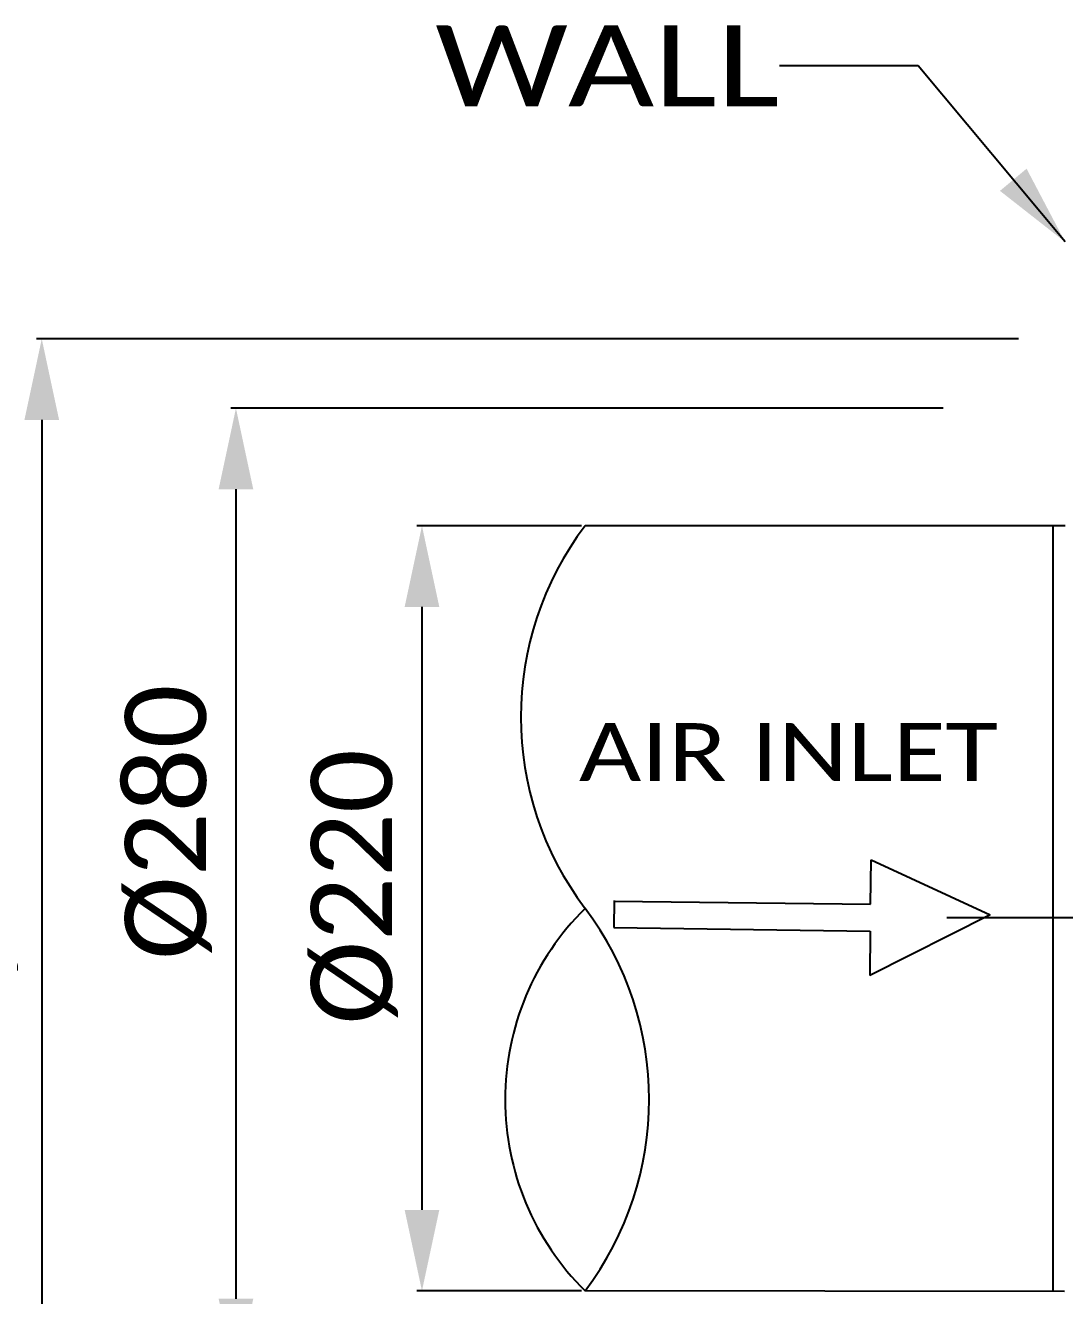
# Model space of a CAD drawing. Header units: millimetres. Extents: x 374 to 5899, y -2909 to 2000.
# Drawn here: x 4010.2 to 4309.7, y -558 to -191.8 of the extents above; entities that cross this region are included whole.
import ezdxf
from ezdxf.enums import TextEntityAlignment as Align

# ---------------------------------------------------------------- set-up
doc = ezdxf.new("R2010")
doc.units = ezdxf.units.MM
doc.header["$LTSCALE"] = 154
doc.header["$PDMODE"] = 3
doc.header["$PDSIZE"] = 8
doc.linetypes.add('PHANTOM', pattern=[0.8, 0.45, -0.05, 0.1, -0.05, 0.1, -0.05])
doc.layers.get('0').update_dxf_attribs({"linetype": 'CONTINUOUS'})
doc.layers.get('Defpoints').update_dxf_attribs({"linetype": 'CONTINUOUS'})
doc.layers.add('DEFAULT_3', color=7, linetype='PHANTOM')
doc.styles.get("Standard").update_dxf_attribs({"font": 'calibri.ttf'})
doc.dimstyles.new('DIMSTYLE_1', dxfattribs={"dimtxt": 23.333333, "dimasz": 23.333333, "dimexe": 1.5, "dimexo": 1, "dimgap": 0.875, "dimtad": 1, "dimdsep": 46, "dimtxsty": 'Standard', "dimblk": '_FILLED', "dimblk1": '_FILLED', "dimblk2": '_FILLED', "dimcen": 0.09, "dimazin": 2, "dimtp": 0.01, "dimtm": 0.01, "dimtfac": 1, "dimtofl": 0, "dimtmove": 0, "dimatfit": 3, "dimldrblk": '_FILLED', "dimfxl": 1, "dimtolj": 1, "dimarcsym": 0})
doc.dimstyles.get("Standard").update_dxf_attribs({"dimtxt": 23.333333, "dimasz": 23.333333, "dimexe": 1.5, "dimexo": 1, "dimtad": 1, "dimdsep": 46, "dimtxsty": 'Standard', "dimblk": '_FILLED', "dimblk1": '_FILLED', "dimblk2": '_FILLED', "dimcen": 0.09, "dimazin": 2, "dimtol": 1, "dimtp": 0.01, "dimtm": 0.01, "dimtfac": 1, "dimtofl": 0, "dimtmove": 0, "dimatfit": 3, "dimldrblk": '_FILLED', "dimfxl": 1, "dimtolj": 1, "dimarcsym": 0})

# ---------------------------------------------------------------- blocks, each defined once
blk = doc.blocks.new('_FILLED')
at = {"color": 0, "linetype": 'ByBlock'}
blk.add_solid([(0, 0), (-1, 0.214), (-1, -0.214)], dxfattribs=at)
blk = doc.blocks.new('*D416')
at = {"color": 0, "linetype": 'Continuous', "lineweight": -2}
for p, q in [((4296.4, -282.2), (4013.38, -282.2)), ((4014.88, -305.53), (4014.88, -578.87)), ((4296.73, -602.2), (4013.38, -602.2))]:
    blk.add_line(p, q, dxfattribs=at)
at = {"layer": 'Defpoints', "color": 0}
for p in [(4297.4, -282.2), (4014.88, -602.2), (4297.73, -602.2)]:
    blk.add_point(p, dxfattribs=at)
at = {"color": 0, "linetype": 'ByBlock', "lineweight": -2, "xscale": 23.3333333333, "yscale": 23.3333333333, "zscale": 23.3333333333}
for p, rotation in [((4014.88, -282.2), 90), ((4014.88, -602.2), 270)]:
    blk.add_blockref('_FILLED', p, dxfattribs=dict(at, rotation=rotation))
at = {"color": 0, "insert": (3982.9, -426.64), "char_height": 23.333, "attachment_point": 2, "rotation": 90, "line_spacing_factor": 0.9}
blk.add_mtext('\\A1;%%c320', dxfattribs=at)
blk = doc.blocks.new('*D448')
at = {"color": 0, "linetype": 'Continuous', "lineweight": -2}
for p, q in [((4170.48, -336.1), (4122.97, -336.1)), ((4124.47, -359.43), (4124.47, -533.26)), ((4170.48, -556.6), (4122.97, -556.6))]:
    blk.add_line(p, q, dxfattribs=at)
at = {"layer": 'Defpoints', "color": 0}
for p in [(4171.48, -336.1), (4124.47, -556.6), (4171.48, -556.6)]:
    blk.add_point(p, dxfattribs=at)
at = {"color": 0, "linetype": 'ByBlock', "lineweight": -2, "xscale": 23.3333333333, "yscale": 23.3333333333, "zscale": 23.3333333333}
for p, rotation in [((4124.47, -336.1), 90), ((4124.47, -556.6), 270)]:
    blk.add_blockref('_FILLED', p, dxfattribs=dict(at, rotation=rotation))
at = {"color": 0, "insert": (4092.48, -440.17), "char_height": 23.333, "attachment_point": 2, "rotation": 90, "line_spacing_factor": 0.9}
blk.add_mtext('\\A1;%%c220', dxfattribs=at)
blk = doc.blocks.new('*D449')
at = {"color": 0, "linetype": 'Continuous', "lineweight": -2}
for p, q in [((4274.73, -302.2), (4069.35, -302.2)), ((4070.85, -325.53), (4070.85, -558.87)), ((4274.73, -582.2), (4069.35, -582.2))]:
    blk.add_line(p, q, dxfattribs=at)
at = {"layer": 'Defpoints', "color": 0}
for p in [(4275.73, -302.2), (4070.85, -582.2), (4275.73, -582.2)]:
    blk.add_point(p, dxfattribs=at)
at = {"color": 0, "linetype": 'ByBlock', "lineweight": -2, "xscale": 23.3333333333, "yscale": 23.3333333333, "zscale": 23.3333333333}
for p, rotation in [((4070.85, -302.2), 90), ((4070.85, -582.2), 270)]:
    blk.add_blockref('_FILLED', p, dxfattribs=dict(at, rotation=rotation))
at = {"color": 0, "insert": (4038.87, -421.52), "char_height": 23.333, "attachment_point": 2, "rotation": 90, "line_spacing_factor": 0.9}
blk.add_mtext('\\A1;%%c280', dxfattribs=at)
blk = doc.blocks.new('ARROW_4_BL0', base_point=(1339.84, 1438.67))
at = {"color": 7, "linetype": 'Continuous'}
for p, q in [((1369.76, 1442.56), (1369.91, 1455.34)), ((1369.91, 1455.34), (1404.25, 1439.49)), ((1295.82, 1443.69), (1295.72, 1435.9)), ((1295.81, 1443.45), (1369.76, 1442.56)), ((1404.25, 1439.49), (1369.51, 1422)), ((1295.72, 1435.9), (1369.67, 1434.77)), ((1369.67, 1434.77), (1369.51, 1422))]:
    blk.add_line(p, q, dxfattribs=at)

msp = doc.modelspace()

# ---------------------------------------------------------------- linework, layer by layer
at = {"linetype": 'Continuous'}
for p, q in [((4309.841, -336.095), (4171.48, -336.095)), ((4306.446, -556.595), (4306.446, -336.095)), ((4309.667, -556.802), (4171.48, -556.595))]:
    msp.add_line(p, q, dxfattribs=at)
for centre, radius, start, end in [((4244.361, -391.22), 91.381, 142.89752, 217.10248), ((4225.911, -501.47), 77.469, 134.63708, 225.36292), ((4098.598, -501.47), 91.381, 322.89752, 37.10248)]:
    msp.add_arc(centre, radius, start, end, dxfattribs=at)
at = {"layer": 'DEFAULT_3', "linetype": 'PHANTOM'}
msp.add_line((4275.714, -449.005), (5813.115, -449.005), dxfattribs=at)

# ---------------------------------------------------------------- block references
at = {"linetype": 'Continuous'}
msp.add_blockref('ARROW_4_BL0', (4223.86, -449.067), dxfattribs=at)

# ---------------------------------------------------------------- texts
for s, height, width, p, p2 in [('WALL', 23.3333, 1.169125, (4128.304, -215.161), (4227.538, -215.161)), ('AIR INLET', 16.6667, 1.181322, (4169.721, -409.618), (4290.473, -409.618))]:
    msp.add_text(s, height=height, dxfattribs=dict(at, width=width)).set_placement(p, p2, align=Align.FIT)

# ---------------------------------------------------------------- dimensions: what is measured, and where the dimension line sits
for base, p1, p2, picture, middle in [((4014.881, -602.2), (4297.399, -282.2), (4297.73, -602.2), '*D416', (4014.881, -426.644)), ((4070.852, -582.2), (4275.727, -302.2), (4275.727, -582.2), '*D449', (4070.852, -421.515))]:
    dim = msp.add_linear_dim(base=base, p1=p1, p2=p2, angle=270, text='%%c<>', dimstyle='DIMSTYLE_1', dxfattribs=at)
    dim.commit()
    dim.dimension.update_dxf_attribs({"geometry": picture, "text_midpoint": middle, "dimtype": 160})
dim = msp.add_linear_dim(base=(4124.47, -556.595), p1=(4171.48, -336.095), p2=(4171.48, -556.595), angle=270, text='%%c220', dimstyle='DIMSTYLE_1', override={"dimtxsty": 'Standard'}, dxfattribs=at)
dim.commit()
dim.dimension.update_dxf_attribs({"geometry": '*D448', "text_midpoint": (4124.47, -440.167), "dimtype": 160})

# ---------------------------------------------------------------- leaders
msp.add_leader([(4309.841, -254.247), (4267.538, -203.494), (4227.538, -203.494)], dimstyle='Standard', override={"dimtad": 0}, dxfattribs=at)

doc.saveas('drawing.dxf')
